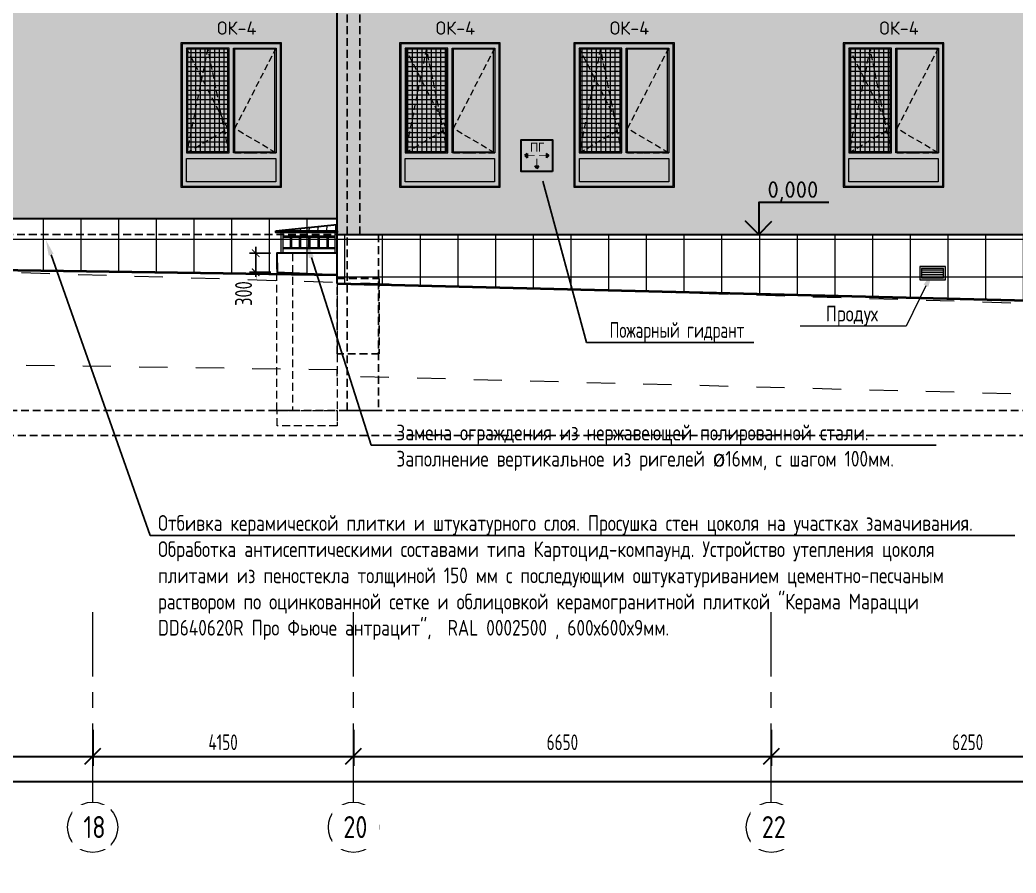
# Model space of a CAD drawing. Header units: millimetres. Extents: x -136099598 to 9192475, y 0 to 347021.
# Drawn here: x -299725 to -283872, y 278391 to 291967 of the extents above; entities that cross this region are included whole.
import ezdxf
from ezdxf import colors
from ezdxf.entities.mleader import LeaderData, LeaderLine
from ezdxf.math import Vec2, Vec3

# ---------------------------------------------------------------- set-up
doc = ezdxf.new("R2010")
doc.units = ezdxf.units.MM
doc.header["$MEASUREMENT"] = 0
for name, pattern in [('01_base$0$DASHED2', [0.375, 0.25, -0.125]), ('ADSK_Скрыто', [6, 3, -3]), ('ADSK_Штриховая_ш2 п1', [3, 2, -1]), ('CENTER', [2, 1.25, -0.25, 0.25, -0.25])]:
    doc.linetypes.add(name, pattern=pattern)
doc.layers.get('0').update_dxf_attribs({"color": 250, "lineweight": 9})
doc.layers.get('Defpoints').update_dxf_attribs({"color": 8})
for name, color, linetype, lineweight, true_color in [('!_Окно_00_Штрих_Стекло', 7, 'Continuous', 0, 0x737373), ('RAL 000 80 00', 7, 'Continuous', 0, 0xb9b8b6), ('RAL 7016', 7, 'Continuous', 0, 0x383e42), ('RAL 90 10', 7, 'Continuous', 0, 0xf1ece1)]:
    doc.layers.add(name, color=color, linetype=linetype, lineweight=lineweight, true_color=true_color)
for name, color, linetype, lineweight in [('!_Цоколь', 7, 'Continuous', 0), ('_0', 250, 'Continuous', 9), ('_Скрыто_', 7, 'ADSK_Скрыто', 9), ('АР.РД_Выноски', 174, 'Continuous', 9), ('АР_Оси', 193, 'Continuous', 9), ('АР_Оси размеры', 164, 'Continuous', 9), ('АР_тонкая линия', 250, 'Continuous', 0), ('Ограждение', 250, 'Continuous', 9), ('Подвал', 250, 'ADSK_Штриховая_ш2 п1', 30), ('пунктир', 251, 'Continuous', 13), ('СТЕНЫ кирпич ЛИДЕР', 250, 'Continuous', 15), ('Фасад_тонкие', 7, 'Continuous', 5), ('фасады', 7, 'Continuous', 9)]:
    doc.layers.add(name, color=color, linetype=linetype, lineweight=lineweight)
for name, color, linetype in [('PDF _0', 7, 'Continuous'), ('PDF _PDF _0', 7, 'Continuous'), ('PDF _Текст', 7, 'Continuous'), ('Фасадные указатели', 7, 'Continuous')]:
    doc.layers.add(name, color=color, linetype=linetype)
doc.layers.add('АР-Выноски', color=5, linetype='Continuous', lineweight=5, plot=False)
doc.styles.add('ICOCPEUR', font='isocpeur.ttf')
doc.styles.add('ISOCPEUR', font='isocpeur.ttf', dxfattribs={"width": 0.7})
doc.styles.add('PDF ISOCPEUR', font='isocpeur.ttf')
doc.styles.add('Архитектурный', font='isocpeur.ttf', dxfattribs={"width": 0.7})
doc.styles.add('ГОСТ 2.304', font='isocpeur.ttf', dxfattribs={"width": 0.7})
doc.styles.add('стиль1', font='arial.ttf', dxfattribs={"width": 0.9, "height": 300})
doc.dimstyles.new('R_100', dxfattribs={"dimtxt": 270, "dimasz": 120, "dimexe": 100, "dimexo": 100, "dimgap": 80, "dimtad": 1, "dimdec": 0, "dimrnd": 5, "dimzin": 0, "dimdsep": 46, "dimtxsty": 'ISOCPEUR', "dimblk": 'ARCHTICK', "dimcen": 100, "dimdle": 100, "dimclrd": 256, "dimclre": 256, "dimclrt": 256, "dimadec": 0, "dimazin": 0, "dimtfac": 2, "dimtdec": 0, "dimtofl": 0, "dimtmove": 1, "dimatfit": 3, "dimfxl": 1, "dimtvp": 3, "dimtfill": 1, "dimtolj": 1, "dimtzin": 0, "dimarcsym": 0})
doc.dimstyles.new('СПДС', dxfattribs={"dimscale": 100, "dimtxt": 2.5, "dimasz": 2.5, "dimexe": 1.5, "dimexo": 0, "dimgap": 1, "dimtad": 1, "dimdec": 0, "dimrnd": 1, "dimtxsty": 'ГОСТ 2.304', "dimblk": 'OBLIQUE', "dimcen": 2.5, "dimdle": 1.5, "dimadec": 0, "dimazin": 2, "dimtfac": 0.75, "dimtdec": 0, "dimtmove": 1, "dimatfit": 3, "dimfxl": 1, "dimtolj": 1, "dimarcsym": 1})
pattern_1 = [(90, (541247.05, -120), (-600, 1e-13), []), (180, (541247.05, -120), (-2e-13, -600), [])]

# ---------------------------------------------------------------- blocks, each defined once
blk = doc.blocks.new('_Oblique')
at = {"color": 0, "linetype": 'ByBlock', "lineweight": -2}
blk.add_line((-0.5, -0.5), (0.5, 0.5), dxfattribs=at)
blk = doc.blocks.new('*D153')
at = {"layer": 'Defpoints', "color": 0, "ltscale": 100, "transparency": 16777216}
for p in [(-299207, 54721), (-295377, 54569), (-295377, 54147)]:
    blk.add_point(p, dxfattribs=at)
at = {"layer": 'АР_Оси размеры', "color": 0, "lineweight": -2, "ltscale": 100, "transparency": 16777216}
for p, q in [((-299207, 54721), (-299207, 53997)), ((-295377, 54569), (-295377, 53997)), ((-299357, 54147), (-295227, 54147))]:
    blk.add_line(p, q, dxfattribs=at)
at = {"layer": 'АР_Оси размеры', "color": 0, "lineweight": -2, "ltscale": 100, "transparency": 16777216, "xscale": 250, "yscale": 250, "zscale": 250, "rotation": 180}
blk.add_blockref('_Oblique', (-299207, 54147), dxfattribs=at)
at = {"layer": 'АР_Оси размеры', "color": 0, "lineweight": -2, "ltscale": 100, "transparency": 16777216, "xscale": 250, "yscale": 250, "zscale": 250}
blk.add_blockref('_Oblique', (-295377, 54147), dxfattribs=at)
at = {"layer": 'АР_Оси размеры', "color": 0, "ltscale": 100, "transparency": 16777216, "insert": (-297292, 54372), "char_height": 250, "attachment_point": 5, "style": 'ГОСТ 2.304'}
blk.add_mtext('\\A1;3830', dxfattribs=at)
blk = doc.blocks.new('*D154')
at = {"layer": 'Defpoints', "color": 0, "ltscale": 100, "transparency": 16777216}
for p in [(-295377, 54569), (-291227, 54569), (-291227, 54147)]:
    blk.add_point(p, dxfattribs=at)
at = {"layer": 'АР_Оси размеры', "color": 0, "lineweight": -2, "ltscale": 100, "transparency": 16777216}
for p, q in [((-295377, 54569), (-295377, 53997)), ((-291227, 54569), (-291227, 53997)), ((-295527, 54147), (-291077, 54147))]:
    blk.add_line(p, q, dxfattribs=at)
at = {"layer": 'АР_Оси размеры', "color": 0, "lineweight": -2, "ltscale": 100, "transparency": 16777216, "xscale": 250, "yscale": 250, "zscale": 250, "rotation": 180}
blk.add_blockref('_Oblique', (-295377, 54147), dxfattribs=at)
at = {"layer": 'АР_Оси размеры', "color": 0, "lineweight": -2, "ltscale": 100, "transparency": 16777216, "xscale": 250, "yscale": 250, "zscale": 250}
blk.add_blockref('_Oblique', (-291227, 54147), dxfattribs=at)
at = {"layer": 'АР_Оси размеры', "color": 0, "ltscale": 100, "transparency": 16777216, "insert": (-293302, 54372), "char_height": 250, "attachment_point": 5, "style": 'ГОСТ 2.304'}
blk.add_mtext('\\A1;4150', dxfattribs=at)
blk = doc.blocks.new('*D155')
at = {"layer": 'Defpoints', "color": 0, "ltscale": 100, "transparency": 16777216}
for p in [(-291227, 54569), (-284577, 54569), (-284577, 54147)]:
    blk.add_point(p, dxfattribs=at)
at = {"layer": 'АР_Оси размеры', "color": 0, "lineweight": -2, "ltscale": 100, "transparency": 16777216}
for p, q in [((-291227, 54569), (-291227, 53997)), ((-284577, 54569), (-284577, 53997)), ((-291377, 54147), (-284427, 54147))]:
    blk.add_line(p, q, dxfattribs=at)
at = {"layer": 'АР_Оси размеры', "color": 0, "lineweight": -2, "ltscale": 100, "transparency": 16777216, "xscale": 250, "yscale": 250, "zscale": 250, "rotation": 180}
blk.add_blockref('_Oblique', (-291227, 54147), dxfattribs=at)
at = {"layer": 'АР_Оси размеры', "color": 0, "lineweight": -2, "ltscale": 100, "transparency": 16777216, "xscale": 250, "yscale": 250, "zscale": 250}
blk.add_blockref('_Oblique', (-284577, 54147), dxfattribs=at)
at = {"layer": 'АР_Оси размеры', "color": 0, "ltscale": 100, "transparency": 16777216, "insert": (-287902, 54372), "char_height": 250, "attachment_point": 5, "style": 'ГОСТ 2.304'}
blk.add_mtext('\\A1;6650', dxfattribs=at)
blk = doc.blocks.new('*D156')
at = {"layer": 'Defpoints', "color": 0, "ltscale": 100, "transparency": 16777216}
for p in [(-278327, 54809), (-284577, 54569), (-278327, 54147)]:
    blk.add_point(p, dxfattribs=at)
at = {"layer": 'АР_Оси размеры', "color": 0, "lineweight": -2, "ltscale": 100, "transparency": 16777216}
for p, q in [((-278327, 54809), (-278327, 53997)), ((-284577, 54569), (-284577, 53997)), ((-284727, 54147), (-278177, 54147))]:
    blk.add_line(p, q, dxfattribs=at)
at = {"layer": 'АР_Оси размеры', "color": 0, "lineweight": -2, "ltscale": 100, "transparency": 16777216, "xscale": 250, "yscale": 250, "zscale": 250, "rotation": 180}
blk.add_blockref('_Oblique', (-284577, 54147), dxfattribs=at)
at = {"layer": 'АР_Оси размеры', "color": 0, "lineweight": -2, "ltscale": 100, "transparency": 16777216, "xscale": 250, "yscale": 250, "zscale": 250}
blk.add_blockref('_Oblique', (-278327, 54147), dxfattribs=at)
at = {"layer": 'АР_Оси размеры', "color": 0, "ltscale": 100, "transparency": 16777216, "insert": (-281452, 54372), "char_height": 250, "attachment_point": 5, "style": 'ГОСТ 2.304'}
blk.add_mtext('\\A1;6250', dxfattribs=at)
blk = doc.blocks.new('*D158')
at = {"layer": 'Defpoints', "color": 0, "ltscale": 100, "transparency": 16777216}
for p in [(-278327, 53745), (-346742, 53419), (-278327, 53419)]:
    blk.add_point(p, dxfattribs=at)
at = {"layer": 'АР_Оси размеры', "color": 0, "lineweight": -2, "ltscale": 100, "transparency": 16777216}
for p, q in [((-346892, 53745), (-278177, 53745)), ((-346742, 53419), (-346742, 53895)), ((-278327, 53419), (-278327, 53895))]:
    blk.add_line(p, q, dxfattribs=at)
at = {"layer": 'АР_Оси размеры', "color": 0, "lineweight": -2, "ltscale": 100, "transparency": 16777216, "xscale": 250, "yscale": 250, "zscale": 250, "rotation": 180}
blk.add_blockref('_Oblique', (-346742, 53745), dxfattribs=at)
at = {"layer": 'АР_Оси размеры', "color": 0, "lineweight": -2, "ltscale": 100, "transparency": 16777216, "xscale": 250, "yscale": 250, "zscale": 250}
blk.add_blockref('_Oblique', (-278327, 53745), dxfattribs=at)
at = {"layer": 'АР_Оси размеры', "color": 0, "ltscale": 100, "transparency": 16777216, "insert": (-312535, 53970), "char_height": 250, "attachment_point": 5, "style": 'ГОСТ 2.304'}
blk.add_mtext('\\A1;68415', dxfattribs=at)
blk = doc.blocks.new('A$Cbb492947')
at = {"layer": '!_Окно_00_Штрих_Стекло'}
h = blk.add_hatch(color=256, dxfattribs=at)
h.dxf.hatch_style = 1
h.set_gradient(color1=(70, 92, 124), color2=(219, 225, 235), name='CURVED')
h.paths.add_polyline_path([(1493, 89), (1493, 2213), (90, 2212), (90, 88)])
at = {"layer": 'PDF _PDF _0', "lineweight": 0, "true_color": 0x636466}
h = blk.add_hatch(dxfattribs=at)
h.set_pattern_fill('ANSI37', color=251, scale=600, angle=135)
h.paths.add_polyline_path([(746, 564), (746, 2197), (105, 2196), (105, 563)])
at = {"layer": 'RAL 7016'}
h = blk.add_hatch(color=256, dxfattribs=at)
h.dxf.hatch_style = 1
h.paths.add_polyline_path([(1602, 2301), (0, 2301), (0, 0), (1602, 0)])
h.paths.add_polyline_path([(852, 2196), (1493, 2196), (1493, 564), (852, 563)], flags=16)
h.paths.add_polyline_path([(746, 2196), (746, 564), (105, 563), (105, 2196)], flags=16)
h.paths.add_polyline_path([(1512, 459), (1512, 88), (90, 88), (90, 459)], flags=16)
at = {"layer": 'PDF _0', "linetype": 'ADSK_Штриховая_ш2 п1', "lineweight": 0, "ltscale": 50}
for points in [[(766, 552), (427, 2213), (89, 548), (746, 935), (89, 2213)], [(856, 548), (1114, 548), (1513, 548), (856, 935), (1513, 2213)]]:
    blk.add_lwpolyline(points, dxfattribs=at)
at = {"layer": 'PDF _PDF _0', "lineweight": 0}
for points in [[(0, 0), (1602, 0), (1602, 2301), (0, 2301)], [(20, 20), (1582, 20), (1582, 2281), (20, 2281)], [(89, 548), (766, 548), (766, 2213), (89, 2213)], [(105, 563), (746, 564), (746, 2196), (105, 2196)], [(1513, 548), (836, 548), (836, 2213), (1513, 2213)], [(852, 563), (1493, 564), (1493, 2196), (852, 2196)], [(1512, 88), (90, 88), (90, 459), (1512, 459)]]:
    blk.add_lwpolyline(points, close=True, dxfattribs=at)
at = {"layer": 'PDF _Текст', "lineweight": 0, "insert": (574, 2429), "char_height": 210, "attachment_point": 7, "style": 'PDF ISOCPEUR'}
blk.add_mtext('ОК-4', dxfattribs=at)
blk = doc.blocks.new('A$Ce9bab95b')
at = {"ltscale": 100}
h = blk.add_hatch(dxfattribs=at)
h.set_pattern_fill('ANSI31', color=256, scale=300, angle=135)
h.set_pattern_definition([(180, (351843.954, -283696.99), (-4e-15, -37.5), [])])
h.paths.add_polyline_path([(380, 30), (380, 180), (30, 180), (30, 30)])
at = {"layer": 'RAL 7016', "lineweight": 30, "ltscale": 100, "transparency": 33554687}
h = blk.add_hatch(color=256, dxfattribs=at)
h.dxf.hatch_style = 1
h.paths.add_polyline_path([(380, 30), (380, 180), (30, 180), (30, 30)], flags=16)
h.paths.add_polyline_path([(410, 0), (410, 210), (0, 210), (0, 0)])
h.paths.add_polyline_path([(380, 30), (30, 30), (30, 180), (380, 180)], flags=16)
for points in [[(0, 210), (0, 0), (410, 0), (410, 210)], [(30, 180), (30, 30), (380, 30), (380, 180)]]:
    blk.add_lwpolyline(points, close=True)
blk = doc.blocks.new('_ArchTick')
at = {"color": 0, "linetype": 'ByBlock', "const_width": 0.15}
blk.add_lwpolyline([(-0.5, -0.5), (0.5, 0.5)], dxfattribs=at)
blk = doc.blocks.new('*D385')
at = {"lineweight": -2, "ltscale": 150, "transparency": 16777216}
for p, q in [((-295736, 288254), (-296072, 288254)), ((-295972, 288354), (-295972, 287851)), ((-295733, 287951), (-296072, 287951))]:
    blk.add_line(p, q, dxfattribs=at)
at = {"layer": 'Defpoints', "color": 0, "ltscale": 150, "transparency": 16777216}
for p in [(-295636, 288254, 0), (-295633, 287951)]:
    blk.add_point(p, dxfattribs=at)
at = {"lineweight": -2, "ltscale": 150, "transparency": 16777216, "xscale": 120, "yscale": 120, "zscale": 120, "rotation": 90}
blk.add_blockref('_ArchTick', (-295972, 288254), dxfattribs=at)
at = {"ltscale": 150, "transparency": 16777216, "insert": (-296166, 287613), "char_height": 270, "attachment_point": 5, "rotation": 90, "style": 'ISOCPEUR', "bg_fill": 3, "box_fill_scale": 1.25, "bg_fill_color": 256, "bg_fill_true_color": 13158600, "bg_fill_transparency": 0}
blk.add_mtext('\\A1;300', dxfattribs=at)
at = {"layer": 'Defpoints', "color": 0, "ltscale": 150, "transparency": 16777216}
blk.add_point((-295972, 287951), dxfattribs=at)
at = {"lineweight": -2, "ltscale": 150, "transparency": 16777216, "xscale": 120, "yscale": 120, "zscale": 120, "rotation": 270}
blk.add_blockref('_ArchTick', (-295972, 287951), dxfattribs=at)
blk = doc.blocks.new('указатель ПГ')
at = {"layer": 'Фасадные указатели', "ltscale": 50}
h = blk.add_hatch(color=7, dxfattribs=at)
h.dxf.hatch_style = 1
h.paths.add_polyline_path([(0, 350), (0, 0), (350, 0), (350, 350)])
at = {"layer": 'Фасадные указатели', "lineweight": 30, "true_color": 0xdb0a0a}
h = blk.add_hatch(color=12, dxfattribs=at)
h.dxf.hatch_style = 1
h.paths.add_polyline_path([(40, 175), (68, 152), (68, 198)])
h = blk.add_hatch(color=12, dxfattribs=at)
h.dxf.hatch_style = 1
h.paths.add_polyline_path([(282, 198), (282, 152), (310, 175)])
h = blk.add_hatch(color=12, dxfattribs=at)
h.dxf.hatch_style = 1
h.paths.add_polyline_path([(175, 30), (198, 58), (152, 58)])
at = {"layer": 'Фасадные указатели', "color": 12, "lineweight": 30, "true_color": 0xdb0a0a}
blk.add_lwpolyline([(350, 0), (0, 0), (0, 350), (350, 350)], close=True, dxfattribs=at)
for points in [[(40, 175), (68, 198)], [(40, 175), (68, 152)], [(68, 198), (68, 152)], [(310, 175), (282, 198)], [(282, 198), (282, 152)], [(310, 175), (282, 152)], [(175, 30), (152, 58)], [(152, 58), (198, 58)], [(175, 30), (198, 58)]]:
    blk.add_lwpolyline(points, dxfattribs=at)
at = {"layer": 'Фасадные указатели', "color": 12, "lineweight": 30, "true_color": 0xdb0a0a, "const_width": 10}
for points in [[(150, 175), (68, 175)], [(175, 140), (175, 58)], [(200, 175), (282, 175)]]:
    blk.add_lwpolyline(points, dxfattribs=at)
at = {"layer": 'Фасадные указатели', "color": 12, "lineweight": 30, "true_color": 0xdb0a0a, "insert": (179, 270), "char_height": 100, "attachment_point": 5, "style": 'стиль1'}
blk.add_mtext_dynamic_manual_height_columns('ПГ', width=332.15, gutter_width=2500, heights=[0], dxfattribs=at)
blk = doc.blocks.new('*D543')
at = {"lineweight": -2, "ltscale": 100, "transparency": 16777216}
for p, q in [((-322916, 321717), (-323995, 321717)), ((-323920, 321792), (-323920, 318192)), ((-322916, 318267), (-323995, 318267))]:
    blk.add_line(p, q, dxfattribs=at)
at = {"layer": '_0', "lineweight": -2, "ltscale": 150, "transparency": 16777216}
for p, q in [((-73299, 163309), (-73299, 161911)), ((-73984, 163209), (-73199, 163209)), ((-74202, 162011), (-73199, 162011))]:
    blk.add_line(p, q, dxfattribs=at)
at = {"layer": 'Defpoints', "color": 0, "ltscale": 100, "transparency": 16777216}
for p in [(-322916, 321717), (-323920, 318267), (-322916, 318267)]:
    blk.add_point(p, dxfattribs=at)
at = {"layer": 'Defpoints', "color": 0, "ltscale": 150, "transparency": 16777216}
for p in [(-74084, 163209), (-74302, 162011), (-73299, 162011)]:
    blk.add_point(p, dxfattribs=at)
at = {"lineweight": -2, "ltscale": 100, "transparency": 16777216, "xscale": 75, "yscale": 75, "zscale": 75}
for p, rotation in [((-323920, 321717), 90), ((-323920, 318267), 270)]:
    blk.add_blockref('_ArchTick', p, dxfattribs=dict(at, rotation=rotation))
at = {"layer": '_0', "lineweight": -2, "ltscale": 150, "transparency": 16777216, "xscale": 120, "yscale": 120, "zscale": 120}
for p, rotation in [((-73299, 163209), 90), ((-73299, 162011), 270)]:
    blk.add_blockref('_ArchTick', p, dxfattribs=dict(at, rotation=rotation))
at = {"ltscale": 100, "transparency": 16777216, "insert": (-324035, 320067), "char_height": 150, "attachment_point": 5, "rotation": 90, "style": 'Архитектурный', "bg_fill": 3, "box_fill_scale": 1.25, "bg_fill_color": 256, "bg_fill_true_color": 13158600, "bg_fill_transparency": 0}
blk.add_mtext('\\A1;3450', dxfattribs=at)
at = {"layer": '_0', "ltscale": 150, "transparency": 16777216, "insert": (-73514, 162610), "char_height": 270, "attachment_point": 5, "rotation": 90, "style": 'ISOCPEUR', "bg_fill": 3, "box_fill_scale": 1.25, "bg_fill_color": 256, "bg_fill_true_color": 13158600, "bg_fill_transparency": 0}
blk.add_mtext('\\A1;1200', dxfattribs=at)
blk = doc.blocks.new('*D544')
at = {"lineweight": -2, "ltscale": 100, "transparency": 16777216}
for p, q in [((-311801, 318267), (-311801, 317656)), ((-312702, 317955), (-312702, 317656)), ((-312777, 317731), (-311726, 317731))]:
    blk.add_line(p, q, dxfattribs=at)
at = {"layer": '_0', "lineweight": -2, "ltscale": 150, "transparency": 16777216}
for p, q in [((-76485, 160911), (-76485, 159813)), ((-76420, 160811), (-76585, 160811)), ((-76420, 159913), (-76585, 159913))]:
    blk.add_line(p, q, dxfattribs=at)
at = {"layer": 'Defpoints', "color": 0, "ltscale": 100, "transparency": 16777216}
for p in [(-311801, 318267), (-312702, 317955), (-311801, 317731)]:
    blk.add_point(p, dxfattribs=at)
at = {"layer": 'Defpoints', "color": 0, "ltscale": 150, "transparency": 16777216}
for p in [(-76320, 160811, -1), (-76485, 159913), (-76320, 159913, 0)]:
    blk.add_point(p, dxfattribs=at)
at = {"lineweight": -2, "ltscale": 100, "transparency": 16777216, "xscale": 75, "yscale": 75, "zscale": 75, "rotation": 180}
blk.add_blockref('_ArchTick', (-312702, 317731), dxfattribs=at)
at = {"lineweight": -2, "ltscale": 100, "transparency": 16777216, "xscale": 75, "yscale": 75, "zscale": 75}
blk.add_blockref('_ArchTick', (-311801, 317731), dxfattribs=at)
at = {"layer": '_0', "lineweight": -2, "ltscale": 150, "transparency": 16777216, "xscale": 120, "yscale": 120, "zscale": 120}
for p, rotation in [((-76485, 160811), 90), ((-76485, 159913), 270)]:
    blk.add_blockref('_ArchTick', p, dxfattribs=dict(at, rotation=rotation))
at = {"ltscale": 100, "transparency": 16777216, "insert": (-312251, 317846), "char_height": 150, "attachment_point": 5, "style": 'Архитектурный', "bg_fill": 3, "box_fill_scale": 1.25, "bg_fill_color": 256, "bg_fill_true_color": 13158600, "bg_fill_transparency": 0}
blk.add_mtext('\\A1;900', dxfattribs=at)
at = {"layer": '_0', "ltscale": 150, "transparency": 16777216, "insert": (-76700, 160362), "char_height": 270, "attachment_point": 5, "rotation": 90, "style": 'ISOCPEUR', "bg_fill": 3, "box_fill_scale": 1.25, "bg_fill_color": 256, "bg_fill_true_color": 13158600, "bg_fill_transparency": 0}
blk.add_mtext('\\A1;900', dxfattribs=at)
blk = doc.blocks.new('A$C5e61dfaa')
at = {"layer": 'АР_Оси размеры', "ltscale": 100}
for base, p1, p2, picture, middle in [((51365, 727.7), (47535, 1301.6), (51365, 1149.8), '*D153', (49450, 952.7)), ((68415, 727.7), (62165, 1149.8), (68415, 1389.2), '*D156', (65290, 952.7)), ((55515, 727.7), (51365, 1149.8), (55515, 1149.8), '*D154', (53440, 952.7)), ((62165, 727.7), (55515, 1149.8), (62165, 1149.8), '*D155', (58840, 952.7)), ((68415, 325.6), (0, 0), (68415, 0), '*D158', (34207.5, 550.6))]:
    dim = blk.add_linear_dim(base=base, p1=p1, p2=p2, dimstyle='СПДС', dxfattribs=at)
    dim.commit()
    dim.dimension.update_dxf_attribs({"geometry": picture, "text_midpoint": middle, "insert": (346742, -53419.4)})
blk = doc.blocks.new('A$C75c4dc5c')
at = {"ltscale": 150}
blk.add_blockref('A$Ce9bab95b', (0, -260), dxfattribs=at)
at = {"layer": 'АР-Выноски'}
ml = blk.add_multileader_mtext('Standard', dxfattribs=at)
ml.set_content('\\A1;{\\W0.8;Продух}', color=256, style='ICOCPEUR')
ml.set_leader_properties()
ml.build(insert=Vec2(0, 0))
ml.multileader.update_dxf_attribs({"text_left_attachment_type": 6, "text_right_attachment_type": 6, "dogleg_length": 100, "arrow_head_size": 250})
ctx = ml.context
ctx.base_point, ctx.char_height, ctx.arrow_head_size, ctx.landing_gap_size, ctx.plane_origin = Vec3(-1520, -999), 250, 250, 25, Vec3(-6502, -507)
ctx.left_attachment, ctx.right_attachment = 6, 6
notes = []
notes.append((ctx, [(0, (1, 1, 0), (-218, -999), (-1, 0), 432, [(0, [(210, -130)], 0, [])])]))
ctx.mtext.insert, ctx.mtext.width, ctx.mtext.flow_direction = Vec3(-1495, -674), 4074.82, 5
for ctx, leaders in notes:
    for number, flags, end, landing, length, lines in leaders:
        leader = LeaderData()
        leader.index, (leader.has_last_leader_line, leader.has_dogleg_vector, leader.attachment_direction) = number, flags
        leader.last_leader_point, leader.dogleg_vector, leader.dogleg_length = Vec3(end), Vec3(landing), length
        for number, points, colour, breaks in lines:
            line = LeaderLine()
            line.index, line.vertices, line.color, line.breaks = number, Vec3.list(points), colors.encode_raw_color(colour), breaks
            leader.lines.append(line)
        ctx.leaders.append(leader)

msp = doc.modelspace()

# ---------------------------------------------------------------- hatches: boundary and pattern name
at = {"layer": '!_Цоколь', "lineweight": 0, "ltscale": 5, "true_color": 0x636466}
h = msp.add_hatch(dxfattribs=at)
h.set_pattern_fill('ANSI37', color=251, scale=4800, angle=45)
h.set_pattern_definition(pattern_1)
h.paths.add_polyline_path([(-302553.9, 288027), (-294677, 287913.4), (-294676.8, 288806.8), (-302553.8, 288806.8)])
h = msp.add_hatch(dxfattribs=at)
h.set_pattern_fill('ANSI37', color=251, scale=4800, angle=45)
h.set_pattern_definition(pattern_1)
h.paths.add_polyline_path([(-294677, 287771.4), (-281257, 287443.6), (-281257, 288561.2), (-294676.5, 288553.5)])
at = {"layer": 'RAL 000 80 00'}
h = msp.add_hatch(color=256, dxfattribs=at)
h.dxf.hatch_style = 1
h.paths.add_polyline_path([(-294677, 308453.6), (-302557, 308453.6), (-302554.1, 288806.8), (-294677.1, 288806.8)])
at = {"layer": 'RAL 7016', "ltscale": 100, "true_color": 0x000000, "transparency": 33554687}
h = msp.add_hatch(dxfattribs=at)
h.set_pattern_fill('ANSI32', color=18, scale=400, angle=45)
h.set_pattern_definition([(90, (8363681050.96, 936335812.74), (-150, 0), []), (90, (8363681100.96, 936335862.74), (-150, 0), [])])
h.paths.add_polyline_path([(-295619, 288614.8), (-294677, 288712), (-294677, 288611.1), (-295654.5, 288611.1)])
at = {"layer": 'RAL 90 10', "ltscale": 100, "transparency": 33554687}
h = msp.add_hatch(color=256, dxfattribs=at)
h.dxf.hatch_style = 1
h.paths.add_polyline_path([(-281257, 308453.6), (-294677, 308453.6), (-294677, 288553.6), (-286718.5, 288553.6), (-281257, 288553.6)])

# ---------------------------------------------------------------- linework, layer by layer
at = {"lineweight": 30, "ltscale": 150}
msp.add_line((-295654.5, 288611.1), (-294677, 288712), dxfattribs=at)
at = {"layer": 'Defpoints', "color": 2, "linetype": '01_base$0$DASHED2', "ltscale": 500}
for p, q in [((-294517, 288553.6), (-294517, 308453.6)), ((-294317, 288553.6), (-294317, 308453.6)), ((-349832, 288553.6), (-281617, 288553.6))]:
    msp.add_line(p, q, dxfattribs=at)
for points in [[(-294517, 288553.6), (-294017, 288553.6), (-294017, 285753.6), (-294517, 285753.6)], [(-294677, 287852.2), (-294007.2, 287852.2), (-294007.2, 286654.1), (-294677, 286654.1)]]:
    msp.add_lwpolyline(points, close=True, dxfattribs=at)
at = {"layer": 'Defpoints', "color": 2, "linetype": '01_base$0$DASHED2', "ltscale": 500, "elevation": 1.9}
msp.add_lwpolyline([(-350145.2, 285753.6), (-281257, 285753.6), (-281257, 285353.6), (-350145.2, 285353.6)], close=True, dxfattribs=at)
at = {"layer": 'АР_Оси', "color": 6, "linetype": 'CENTER', "ltscale": 1000}
for p, q in [((-298567, 279520.6), (-298567, 282541.2)), ((-294417, 279520.6), (-294417, 282541.2)), ((-287767, 279520.6), (-287767, 282541.2))]:
    msp.add_line(p, q, dxfattribs=at)
at = {"layer": 'АР_Оси', "color": 6, "ltscale": 0.5}
for centre in [(-298567, 279120.6), (-294417, 279120.6), (-287767, 279120.6)]:
    msp.add_circle(centre, 400, dxfattribs=at)
at = {"layer": 'АР_тонкая линия', "color": 3, "lineweight": 40, "ltscale": 100}
for p, q in [((-302564.4, 288027.1), (-294677, 287913.4)), ((-294677, 287771.4), (-281190.4, 287443.6, -0.1))]:
    msp.add_line(p, q, dxfattribs=at)
at = {"layer": 'Ограждение'}
for points, elevation in [([(-295535, 288253.6), (-295535, 288582), (-295573, 288582), (-295573, 288253.6), (-295535, 288253.6)], 0.4), ([(-295273.4, 288348.5), (-295273.4, 288505.5)], 0.2), ([(-295257.4, 288505.5), (-295257.4, 288348.5)], 0.2), ([(-295127.4, 288348.5), (-295127.4, 288505.5)], 0.6), ([(-295111.4, 288505.5), (-295111.4, 288348.5)], 0.6), ([(-294981.4, 288348.5), (-294981.4, 288505.5)], 0.8), ([(-294965.4, 288505.5), (-294965.4, 288348.5)], 0.8), ([(-294835.4, 288348.5), (-294835.4, 288505.5)], 1), ([(-294819.4, 288505.5), (-294819.4, 288348.5)], 1), ([(-294715, 288323.5), (-295535, 288323.5), (-295535, 288348.5), (-294715, 288348.7)], 0.4)]:
    msp.add_lwpolyline(points, dxfattribs=dict(at, elevation=elevation))
for points in [[(-294715, 288505.5), (-295535, 288505.5), (-295535, 288530.5), (-294715, 288530.7)], [(-294677, 288193.6), (-294677, 288582), (-294715, 288582), (-294715, 288253.6), (-294677, 288253.6)], [(-295419.4, 288348.5), (-295419.4, 288505.5)], [(-295403.4, 288505.5), (-295403.4, 288348.5)]]:
    msp.add_lwpolyline(points, dxfattribs=at)
at = {"layer": 'пунктир', "linetype": '01_base$0$DASHED2', "ltscale": 500}
msp.add_line((-294677, 287771.4), (-294677, 285505.6), dxfattribs=at)
at = {"layer": 'пунктир', "linetype": '01_base$0$DASHED2', "ltscale": 500, "elevation": 0.4}
msp.add_lwpolyline([(-295635.5, 288253.6), (-295385.5, 288253.6), (-295385.5, 285753.6), (-295635.5, 285753.6)], close=True, dxfattribs=at)
at = {"layer": 'пунктир', "linetype": '01_base$0$DASHED2', "ltscale": 500}
msp.add_lwpolyline([(-295630.8, 285753.6), (-294677, 285753.6), (-294677, 285505.6), (-295630.8, 285505.6)], close=True, dxfattribs=at)
at = {"layer": 'СТЕНЫ кирпич ЛИДЕР', "lineweight": 30, "ltscale": 100}
for p, q in [((-294677, 287771.4), (-294677, 308453.6)), ((-302554.1, 288806.1), (-294676.6, 288807.4)), ((-294677, 288553.6, 0), (-281257, 288553.6, 0))]:
    msp.add_line(p, q, dxfattribs=at)
at = {"layer": 'Фасад_тонкие', "lineweight": 30}
msp.add_lwpolyline([(-286851.3, 289063.4), (-287967, 289063.5), (-287967, 288553.6), (-288180.4, 288762.5), (-287967, 288553.6), (-287758.1, 288762.5)], dxfattribs=at)
at = {"layer": 'фасады', "lineweight": 30, "ltscale": 150}
msp.add_lwpolyline([(-295654.5, 288611.1), (-294677, 288611.1), (-294677, 288582), (-295654.5, 288582)], close=True, dxfattribs=at)

# ---------------------------------------------------------------- block references
at = {"ltscale": 150}
msp.add_blockref('A$C75c4dc5c', (-285405.3, 288092.6), dxfattribs=at)
at = {"layer": 'Подвал', "ltscale": 150}
for p in [(-297162, 289303.6), (-293682, 289303.6), (-290912, 289303.6), (-286622, 289303.6)]:
    msp.add_blockref('A$Cbb492947', p, dxfattribs=at)
at = {"layer": 'Фасадные указатели', "xscale": 1.428571428571429, "yscale": 1.428571428571429, "zscale": 1.428571428571429}
msp.add_blockref('указатель ПГ', (-291749.5, 289557.9), dxfattribs=at)

# ---------------------------------------------------------------- texts
at = {"layer": 'PDF _0', "color": 18, "lineweight": 0, "true_color": 0x000000, "insert": (-287828, 289075), "char_height": 262.49, "attachment_point": 7, "rotation": 359.99739, "style": 'PDF ISOCPEUR'}
msp.add_mtext('0,000', dxfattribs=at)

# ---------------------------------------------------------------- leaders
at = {"layer": 'АР-Выноски'}
ml = msp.add_multileader_mtext('Standard', dxfattribs=at)
ml.set_content('Пожарный гидрант', color=256, style='ISOCPEUR')
ml.set_leader_properties()
ml.build(insert=Vec2(0, 0))
ml.multileader.update_dxf_attribs({"text_left_attachment_type": 6, "text_right_attachment_type": 6, "dogleg_length": 100, "arrow_head_size": 250})
ctx = ml.context
ctx.base_point, ctx.char_height, ctx.arrow_head_size, ctx.landing_gap_size, ctx.plane_origin = Vec3(-290364.5, 286832.9), 250, 250, 25, Vec3(-289535.1, 282782.8)
ctx.left_attachment, ctx.right_attachment = 6, 6
notes = []
notes.append((ctx, [(1, (1, 1, 0), (-290711, 286832.9), (1, 0), 346.5, [(0, [(-291466.3, 289641.2)], 0, [])])]))
ctx.mtext.insert, ctx.mtext.width, ctx.mtext.flow_direction = Vec3(-290339.5, 287157.9), 4039.486, 5
ml = msp.add_multileader_mtext('Standard', dxfattribs=at)
ml.set_content('\\A1;{\\W0.8;Замена ограждения из нержавеющей полированной стали. Заполнение вертикальное из ригелей \\fISOCTEUR|b0|i0|c204|p49;ø\\fISOCPEUR|b0|i0|c204|p34;16мм, с шагом 100мм.  }', color=256, style='ICOCPEUR')
ml.set_leader_properties()
ml.build(insert=Vec2(0, 0))
ml.multileader.update_dxf_attribs({"text_left_attachment_type": 6, "text_right_attachment_type": 6, "dogleg_length": 100, "arrow_head_size": 250})
ctx = ml.context
ctx.base_point, ctx.char_height, ctx.arrow_head_size, ctx.landing_gap_size, ctx.plane_origin = Vec3(-293758.1, 285201.4, -0.4), 250, 250, 25, Vec3(-299283.7, 275903.8, -0.4)
ctx.left_attachment, ctx.right_attachment = 6, 6
notes.append((ctx, [(1, (1, 1, 0), (-294133.1, 285201.4, -0.4), (1, 0), 375.1, [(1, [(-295163, 288427, -0.4)], 0, [])])]))
ctx.mtext.insert, ctx.mtext.width, ctx.mtext.flow_direction = Vec3(-293733.1, 285526.4, -0.4), 8506.062, 5
for ctx, leaders in notes:
    for number, flags, end, landing, length, lines in leaders:
        leader = LeaderData()
        leader.index, (leader.has_last_leader_line, leader.has_dogleg_vector, leader.attachment_direction) = number, flags
        leader.last_leader_point, leader.dogleg_vector, leader.dogleg_length = Vec3(end), Vec3(landing), length
        for number, points, colour, breaks in lines:
            line = LeaderLine()
            line.index, line.vertices, line.color, line.breaks = number, Vec3.list(points), colors.encode_raw_color(colour), breaks
            leader.lines.append(line)
        ctx.leaders.append(leader)

# ---------------------------------------------------------------- next in the draw order: texts
at = {"layer": 'АР_Оси', "color": 6, "char_height": 350, "attachment_point": 1, "line_spacing_factor": 1.149209, "style": 'ГОСТ 2.304', "bg_fill": 2}
for s, insert, width in [('{\\W0.8;18}', (-298714.5, 279298.4), 258.628), ('{\\W0.8;20}', (-294578.3, 279298.4), 392.561), ('{\\W0.8;22}', (-287918.3, 279298.4), 520.89)]:
    msp.add_mtext(s, dxfattribs=dict(at, insert=insert, width=width))

# ---------------------------------------------------------------- next in the draw order: dimensions: what is measured, and where the dimension line sits
at = {"ltscale": 150}
dim = msp.add_linear_dim(base=(-295971.5, 287951.2), p1=(-295635.5, 288253.6, 0.4), p2=(-295633.3, 287951.2), angle=90, dimstyle='R_100', override={"dimpost": '\\X'}, dxfattribs=at)
dim.commit()
dim.dimension.update_dxf_attribs({"geometry": '*D385', "text_midpoint": (-295950.6, 287612.7), "dimtype": 160})

# ---------------------------------------------------------------- next in the draw order: linework, layer by layer
at = {"layer": '_Скрыто_', "color": 6, "ltscale": 150}
for points in [[(-356622.2, 288552.2), (-356622.2, 288552.2), (-350192.1, 288553.6), (-350192.1, 288804.9), (-320519.4, 288804.9), (-320519.5, 288553.5), (-310648.3, 288553.6), (-310648.3, 288804.5), (-294677, 288804.9), (-294677, 288553.6), (-281257, 288553.6), (-281257, 287753), (-281257, 287708.5), (-281257, 287380.4), (-302553.9, 288027), (-302564.4, 288225.7), (-350192.1, 288506), (-350192.1, 288243.6), (-356781.4, 288248.4), (-356782.7, 288555.3), (-356622.2, 288552.2)], [(-356795, 288245.2), (-350192.1, 288243.6), (-350191.6, 288503.5), (-328651.3, 288362.5), (-328652.4, 288291.8), (-322579.8, 288201.4), (-302564.4, 288225.7), (-302564.4, 288027.1), (-294677, 287913.4), (-294680.4, 287771.5), (-281257, 287443.6), (-281257, 285947), (-294677, 286299.2), (-294677, 286396.9), (-302397, 286511.1), (-302397, 286700.6), (-328812, 286645.1), (-328812, 286873.4), (-350145.2, 287071.4), (-350145.2, 286770.5), (-356624.6, 286742.5), (-356795, 286742.5), (-356795, 288245)]]:
    msp.add_lwpolyline(points, dxfattribs=at)
at = {"layer": 'фасады', "lineweight": 30, "ltscale": 150, "elevation": 0.4}
msp.add_lwpolyline([(-295633.3, 287951.2), (-294677, 287913.4), (-294677, 288253.6), (-295635.4, 288253.6)], close=True, dxfattribs=at)

# ---------------------------------------------------------------- next in the draw order: block references
at = {"layer": 'Подвал', "ltscale": 100}
msp.add_blockref('A$C5e61dfaa', (-349932, 279520.6), dxfattribs=at)

# ---------------------------------------------------------------- next in the draw order: leaders
at = {"layer": 'АР.РД_Выноски'}
ml = msp.add_multileader_mtext('Standard', dxfattribs=at)
ml.set_content('\\A1;{\\W0.8;Отбивка керамической плитки и штукатурного слоя. Просушка стен цоколя на участках замачивания. Обработка антисептическими составами типа Картоцид-компаунд. Устройство утепления цоколя плитами из пеностекла толщиной 150 мм с последующим оштукатуриванием цементно-песчаным раствором по оцинкованной сетке и облицовкой керамогранитной плиткой "Керама Марацци DD640620R Про Фьюче антрацит", \\A0; RAL 0002500 \\A1;, 600х600х9мм.}', color=256, style='ICOCPEUR')
ml.set_leader_properties(color=256)
ml.build(insert=Vec2(0, 0))
ml.multileader.update_dxf_attribs({"text_left_attachment_type": 6, "text_right_attachment_type": 6, "dogleg_length": 100, "arrow_head_size": 250})
ctx = ml.context
ctx.base_point, ctx.char_height, ctx.arrow_head_size, ctx.landing_gap_size, ctx.plane_origin = Vec3(-297552.4, 283762.1), 250, 250, 25, Vec3(-312072.5, 285932.4)
ctx.left_attachment, ctx.right_attachment = 6, 6
notes = []
notes.append((ctx, [(1, (1, 1, 0), (-297652.4, 283762.1), (1, 0), 100, [(0, [(-299312.3, 288466.7)], 0, [])])]))
ctx.mtext.insert, ctx.mtext.width, ctx.mtext.flow_direction = Vec3(-297527.4, 284087.1), 13500.352, 5
for ctx, leaders in notes:
    for number, flags, end, landing, length, lines in leaders:
        leader = LeaderData()
        leader.index, (leader.has_last_leader_line, leader.has_dogleg_vector, leader.attachment_direction) = number, flags
        leader.last_leader_point, leader.dogleg_vector, leader.dogleg_length = Vec3(end), Vec3(landing), length
        for number, points, colour, breaks in lines:
            line = LeaderLine()
            line.index, line.vertices, line.color, line.breaks = number, Vec3.list(points), colors.encode_raw_color(colour), breaks
            leader.lines.append(line)
        ctx.leaders.append(leader)

# ---------------------------------------------------------------- next in the draw order: dimensions: what is measured, and where the dimension line sits
at = {"layer": '_0', "ltscale": 150}
dim = msp.add_linear_dim(base=(-73299.4, 162010.8), p1=(-74084, 163209), p2=(-74301.6, 162010.8), angle=90, dimstyle='R_100', override={"dimpost": '\\X'}, dxfattribs=at)
dim.commit()
dim.dimension.update_dxf_attribs({"geometry": '*D543', "text_midpoint": (-73514.4, 162609.9)})

# ---------------------------------------------------------------- next in the draw order: dimensions: what is measured, and where the dimension line sits
dim = msp.add_linear_dim(base=(-76485.4, 159912.7), p1=(-76319.6, 160810.8, -1.4), p2=(-76319.7, 159912.7, -0.3), angle=90, dimstyle='R_100', override={"dimpost": '\\X'}, dxfattribs=at)
dim.commit()
dim.dimension.update_dxf_attribs({"geometry": '*D544', "text_midpoint": (-76700.4, 160361.8)})

doc.saveas('drawing.dxf')
